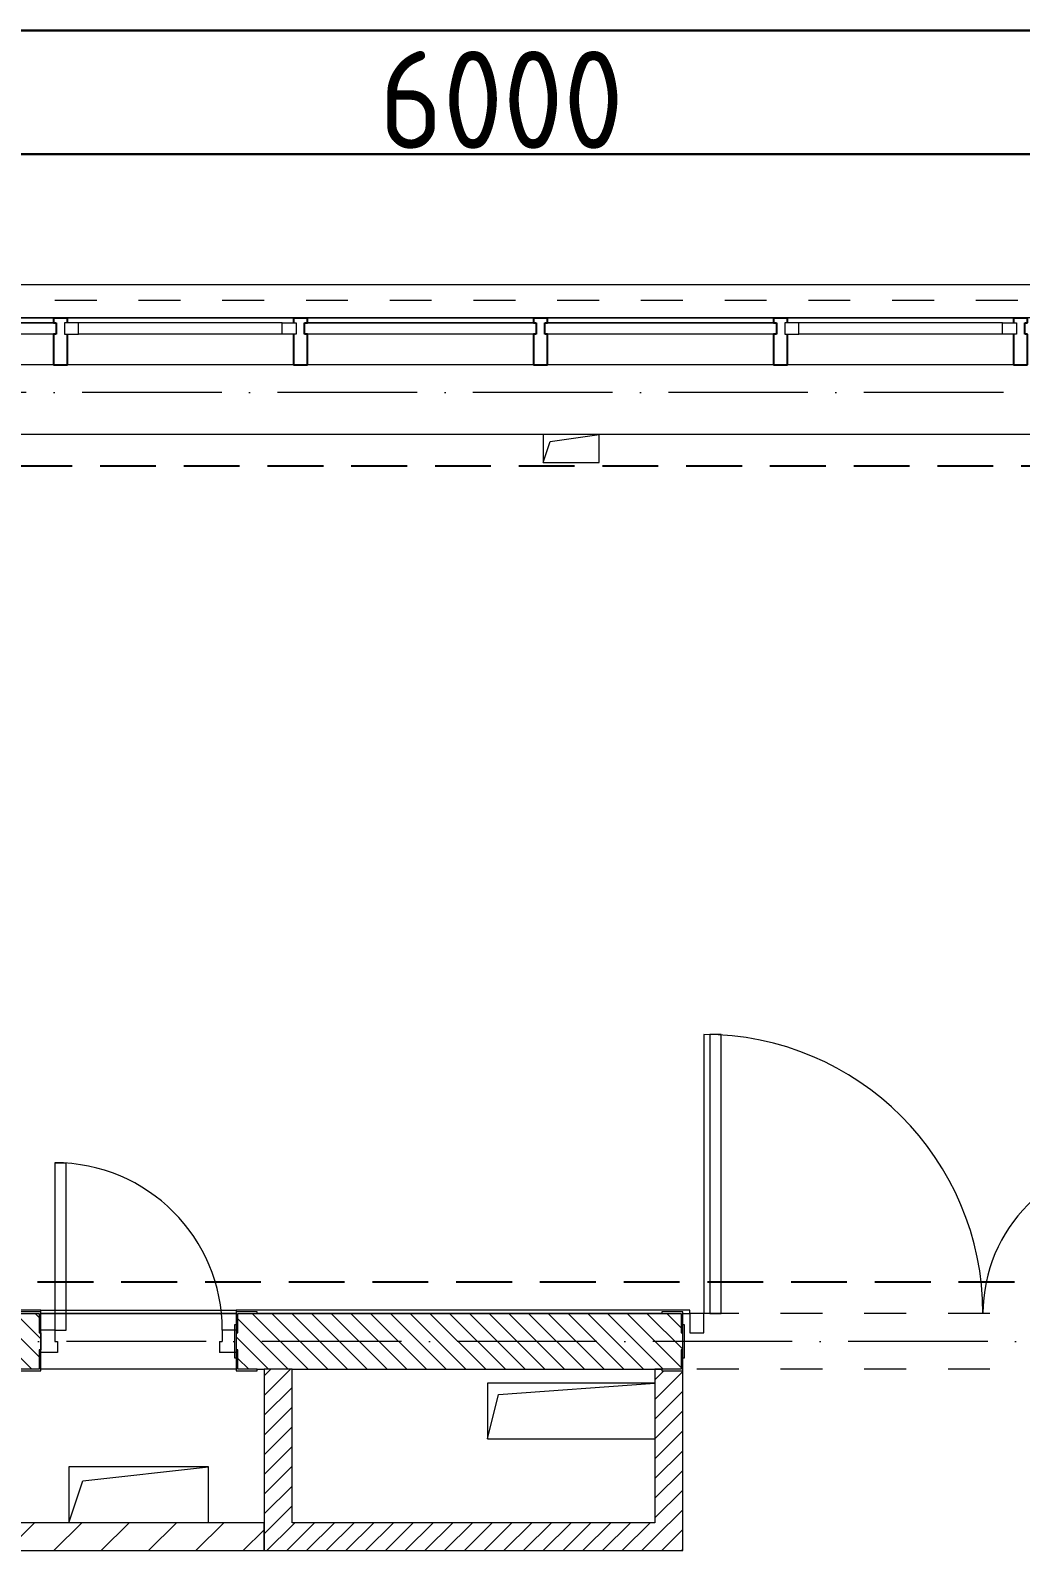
# Model space of a CAD drawing. Header units: millimetres. Extents: x -213536 to 1564669, y -45299 to 942238.
# Drawn here: x 238958 to 242506, y 219865 to 225314 of the extents above; entities that cross this region are included whole.
import ezdxf

# ---------------------------------------------------------------- set-up
doc = ezdxf.new("R2010")
doc.units = ezdxf.units.MM
for name, pattern in [('50_200_ШТРИХ_1Т_ш5_п1_п1_', [700, 500, -100, 0, -100]), ('Штрих короткий', [300, 150, -150]), ('Штриховая _2 мм - 1 мм_', [300, 200, -100])]:
    doc.linetypes.add(name, pattern=pattern)
for name, color, linetype, lineweight in [('0-1', 7, 'Continuous', 5), ('0-2', 7, 'Continuous', 9), ('Двери', 7, 'Continuous', 9), ('Импосты витража', 7, 'Continuous', 9), ('Импосты витража-1', 7, 'Continuous', 25), ('Каркас_Импост', 7, 'Continuous', 13), ('Каркас_Импост-1', 7, 'Continuous', 9), ('Обобщенные модели', 7, 'Continuous', 9), ('Общие ребра', 7, 'Continuous', 9), ('Окна', 7, 'Continuous', 9), ('Оси-2', 7, '50_200_ШТРИХ_1Т_ш5_п1_п1_', 9), ('Остекление-1', 7, 'Continuous', 9), ('Открывание-1', 7, 'Continuous', 9), ('Панель', 7, 'Continuous', 13), ('Перемычка-1', 7, 'Штрих короткий', 9), ('Размеры', 7, 'Continuous', 15), ('Стены', 7, 'Continuous', 9), ('Стены-1', 7, 'Continuous', 13), ('Штриховка разреза-1', 7, 'Continuous', 9), ('Элементы узлов', 7, 'Continuous', 9)]:
    doc.layers.add(name, color=color, linetype=linetype, lineweight=lineweight)
doc.layers.add('СТ-1_1', color=7, linetype='Штриховая _2 мм - 1 мм_', lineweight=90, true_color=0x888888)
doc.layers.get('0-2').off()
doc.styles.add('СПДС', font='isocpeur.ttf', dxfattribs={"width": 0.9})
doc.dimstyles.new('Размера А3', dxfattribs={"dimtxt": 200, "dimasz": 100, "dimexe": 70, "dimexo": 100, "dimgap": 20, "dimtad": 1, "dimdec": 0, "dimrnd": 10, "dimzin": 0, "dimdsep": 46, "dimtxsty": 'СПДС', "dimblk": 'ARROWHEAD_6', "dimcen": 1, "dimclrd": 256, "dimclre": 256, "dimclrt": 256, "dimazin": 0, "dimtfac": 1, "dimtdec": 0, "dimtmove": 2, "dimatfit": 3, "dimfxl": 1, "dimtolj": 1, "dimtzin": 0, "dimarcsym": 0})
pattern_1 = [(45, (0, 0), (-35.35534, 35.35534), [])]

# ---------------------------------------------------------------- blocks, each defined once
blk = doc.blocks.new('Дверь_СКБ_1Ст_Внутренняя_ШЕР - СОШ_Д-1__Дв_700x1800h_Технический шкаф ЭОМ и СС_EI30-28320654-АИ2_02_План отделки стен 2-го этажа _Часть 2_')
at = {"layer": 'Каркас_Импост'}
for p, q in [((-287.5, 40), (-337.5, 40)), ((-337.5, 31), (-337.5, -31)), ((-287.5, 40), (-287.5, 0)), ((-287.5, 0), (-277.5, 0)), ((-277.5, 0), (-277.5, -40)), ((302.5, 0), (312.5, 0)), ((302.5, 0), (302.5, -40)), ((362.5, 40), (312.5, 40)), ((312.5, 40), (312.5, 0)), ((362.5, 40), (362.5, -40)), ((-277.5, -40), (-337.5, -40)), ((362.5, -40), (302.5, -40))]:
    blk.add_line(p, q, dxfattribs=at)
at = {"layer": 'Открывание-1'}
blk.add_arc((-287.5, 40), 600, 360, 90, dxfattribs=at)
at = {"layer": 'Панель'}
for p, q in [((-287.5, 640), (-247.5, 640)), ((-287.5, 640), (-287.5, 40)), ((-247.5, 40), (-247.5, 640)), ((-287.5, 40), (-247.5, 40))]:
    blk.add_line(p, q, dxfattribs=at)
blk = doc.blocks.new('Проем_Дверь_Прямоугольный - 1700х2400h_дверные проемы-28448549-АИ2_02_План отделки стен 2-го этажа _Часть 2_')
at = {"layer": 'Перемычка-1'}
for p, q in [((850, 100), (-850, 100)), ((850, -100), (-850, -100))]:
    blk.add_line(p, q, dxfattribs=at)
blk = doc.blocks.new('PNS_Панель прямоугольная2 - Нр_Стекло - 40мм-26243285-АИ2_02_План отделки стен 2-го этажа _Часть 2_')
at = {"layer": 'Каркас_Импост'}
for p, q in [((-415, 0), (-415, 40)), ((-415, 40), (-365, 40)), ((-365, 40), (-365, 0)), ((415, 40), (365, 40)), ((365, 40), (365, 0)), ((415, 0), (415, 40)), ((-365, 0), (-415, 0)), ((365, 0), (415, 0))]:
    blk.add_line(p, q, dxfattribs=at)
at = {"layer": 'Каркас_Импост-1'}
for p, q in [((-365, 40), (365, 40)), ((-365, 0), (365, 0))]:
    blk.add_line(p, q, dxfattribs=at)
blk = doc.blocks.new('PNS_Панель прямоугольная1 - Нр_Стекло - 40мм-25374207-АИ2_02_План отделки стен 2-го этажа _Часть 2_')
at = {"layer": 'Остекление-1'}
for p, q in [((-405, 40), (405, 40)), ((-415, 0), (415, 0)), ((405, 0), (-405, 0))]:
    blk.add_line(p, q, dxfattribs=at)
blk = doc.blocks.new('Прямоугольный импост - Импост структурный с накладкой - 150мм-25669421-АИ2_02_План отделки стен 2-го этажа _Часть 2_')
at = {"layer": 'Импосты витража'}
for p, q in [((75665, -100), (76475, -100)), ((75665, -267), (76475, -267))]:
    blk.add_line(p, q, dxfattribs=at)
blk = doc.blocks.new('Прямоугольный импост - Импост структурный с накладкой - 150мм-25647633-АИ2_02_План отделки стен 2-го этажа _Часть 2_')
at = {"layer": 'Импосты витража-1'}
for p, q in [((-25, 0), (-25, 17)), ((-25, 17), (25, 17)), ((-15, 0), (-25, 0)), ((-15, -40), (-15, 0)), ((25, 17), (25, 0)), ((-25, -150), (-25, -40)), ((-25, -40), (-15, -40)), ((25, -40), (25, -150)), ((25, -150), (-25, -150))]:
    blk.add_line(p, q, dxfattribs=at)
blk = doc.blocks.new('Прямоугольный импост - Импост структурный с накладкой - 150мм-V150-АИ2_02_План отделки стен 2-го этажа _Часть 2_')
at = {"layer": 'Импосты витража-1'}
for p, q in [((-25, 0), (-25, 17)), ((-25, 17), (25, 17)), ((25, 0), (15, 0)), ((15, 0), (15, -40)), ((25, 17), (25, 0)), ((-25, -150), (-25, -40)), ((15, -40), (25, -40)), ((25, -40), (25, -150)), ((25, -150), (-25, -150))]:
    blk.add_line(p, q, dxfattribs=at)
blk = doc.blocks.new('Прямоугольный импост - Импост структурный с накладкой - 150мм-25647644-АИ2_02_План отделки стен 2-го этажа _Часть 2_')
at = {"layer": 'Импосты витража-1'}
for p, q in [((-25, 0), (-25, 17)), ((-25, 17), (25, 17)), ((-15, 0), (-25, 0)), ((-15, -40), (-15, 0)), ((25, 0), (15, 0)), ((15, 0), (15, -40)), ((25, 17), (25, 0)), ((-25, -150), (-25, -40)), ((-25, -40), (-15, -40)), ((15, -40), (25, -40)), ((25, -40), (25, -150)), ((25, -150), (-25, -150))]:
    blk.add_line(p, q, dxfattribs=at)
blk = doc.blocks.new('Проем_Дверь_Прямоугольный - 5500х2700h_оконные проемы-30617494-АИ2_02_План отделки стен 2-го этажа _Часть 2_')
at = {"layer": 'Перемычка-1'}
for p, q in [((2750, 115), (-2750, 115)), ((2750, -115), (-2750, -115))]:
    blk.add_line(p, q, dxfattribs=at)
blk = doc.blocks.new('Дверь_Витражная_СКБ_2Ст2 - ДВВ_ДАО_СОШ_Классы-V176-АИ2_02_План отделки стен 2-го этажа _Часть 2_')
at = {"layer": 'Двери'}
for p, q in [((-775, 1035), (-775, 35)), ((775, 585), (775, 35))]:
    blk.add_line(p, q, dxfattribs=at)
for centre, radius, start, end in [((-775, 35), 1000, 360, 90), ((775, 35), 550, 90, 180)]:
    blk.add_arc(centre, radius, start, end, dxfattribs=at)
at = {"layer": 'Элементы узлов'}
for p, q in [((-713, 1035), (-753, 1035)), ((-753, 1035), (-753, 35)), ((-713, 35), (-713, 1035)), ((775, 585), (735, 585)), ((735, 585), (735, 35)), ((775, 35), (775, 585)), ((-825, 35), (-825, -35)), ((-775, 35), (-825, 35)), ((-775, 35), (-825, 35)), ((-825, 35), (-825, -35)), ((-775, -35), (-775, 35)), ((-775, -35), (-775, 35)), ((-753, 35), (-713, 35)), ((735, 35), (775, 35)), ((775, -35), (775, 35)), ((775, 35), (825, 35)), ((775, 35), (775, -35)), ((825, 35), (775, 35)), ((825, 35), (825, -35)), ((825, -35), (825, 35)), ((-825, -35), (-775, -35)), ((-825, -35), (-775, -35)), ((825, -35), (775, -35)), ((775, -35), (825, -35))]:
    blk.add_line(p, q, dxfattribs=at)
blk = doc.blocks.new('Фахверк_СКБ_Уголок - 200_3960_зеркало-28268689-АИ2_02_План отделки стен 2-го этажа _Часть 2_')
at = {"layer": 'Обобщенные модели'}
for p, q in [((200, 156), (125, 156)), ((125, 156), (125, 81)), ((131, 81), (131, 150)), ((131, 150), (200, 150)), ((200, 150), (200, 156)), ((125, 81), (131, 81)), ((131, 19), (125, 19)), ((125, 19), (125, -56)), ((131, -50), (131, 19)), ((200, -50), (131, -50)), ((200, -56), (200, -50)), ((125, -56), (200, -56))]:
    blk.add_line(p, q, dxfattribs=at)
blk = doc.blocks.new('154_Стойка_СКБ_Уголок - СМ-2180_200-28268025-АИ2_02_План отделки стен 2-го этажа _Часть 2_')
at = {"layer": 'Обобщенные модели'}
for p, q in [((125, 156), (125, 81)), ((200, 156), (125, 156)), ((131, 81), (131, 150)), ((131, 150), (200, 150)), ((200, 150), (200, 156)), ((125, 81), (131, 81)), ((131, 19), (125, 19)), ((125, 19), (125, -56)), ((131, -50), (131, 19)), ((200, -50), (131, -50)), ((200, -56), (200, -50)), ((125, -56), (200, -56))]:
    blk.add_line(p, q, dxfattribs=at)
blk = doc.blocks.new('Стойка_Влож_Полоса боковая - Полоса-28213942-АИ2_02_План отделки стен 2-го этажа _Часть 2_')
at = {"layer": 'Обобщенные модели'}
for p, q in [((-5, 60), (0, 60)), ((-5, -60), (-5, 60)), ((0, 31), (0, -31)), ((0, -60), (-5, -60))]:
    blk.add_line(p, q, dxfattribs=at)
blk = doc.blocks.new('154_Стойка_СКБ_Уголок - СМ-2480_200-28346303-АИ2_02_План отделки стен 2-го этажа _Часть 2_')
at = {"layer": 'Обобщенные модели'}
for p, q in [((125, 156), (125, 81)), ((200, 156), (125, 156)), ((131, 81), (131, 150)), ((131, 150), (200, 150)), ((200, 150), (200, 156)), ((125, 81), (131, 81)), ((131, 19), (125, 19)), ((125, 19), (125, -56)), ((131, -50), (131, 19)), ((200, -50), (131, -50)), ((200, -56), (200, -50)), ((125, -56), (200, -56))]:
    blk.add_line(p, q, dxfattribs=at)
blk = doc.blocks.new('AR_Отверстие прямоугольное _в плите_ - AR_Отверстие прямоугольное _в плите_-V189-АИ2_02_План отделки стен 2-го этажа _Часть 2_')
at = {"layer": 'Обобщенные модели'}
for p, q in [((250, 100), (-250, 100)), ((-250, 100), (-250, -100)), ((-200, 50), (250, 100)), ((250, -100), (250, 100)), ((-250, -100), (-200, 50))]:
    blk.add_line(p, q, dxfattribs=at)
blk = doc.blocks.new('AR_Отверстие прямоугольное _в плите_ - AR_Отверстие прямоугольное _в плите_-V200-АИ2_02_План отделки стен 2-го этажа _Часть 2_')
at = {"layer": 'Обобщенные модели'}
for p, q in [((300, 100), (-300, 100)), ((-300, 100), (-300, -100)), ((-300, -100), (-260, 60)), ((-260, 60), (300, 100)), ((-300, -100), (300, -100))]:
    blk.add_line(p, q, dxfattribs=at)
blk = doc.blocks.new('AR_Отверстие прямоугольное _в плите_ - AR_Отверстие прямоугольное _в плите_-V216-АИ2_02_План отделки стен 2-го этажа _Часть 2_')
at = {"layer": 'Обобщенные модели'}
for p, q in [((-100, 50), (-100, -50)), ((-100, -50), (-75, 25)), ((-75, 25), (100, 50)), ((100, -50), (100, 50)), ((-100, -50), (100, -50))]:
    blk.add_line(p, q, dxfattribs=at)
blk = doc.blocks.new('Отлив_СКБ - Отлив витража_120_НВФ-31885513-АИ2_02_План отделки стен 2-го этажа _Часть 2_')
at = {"layer": 'Окна'}
for p, q in [((7800, 120), (0, 120)), ((50, 2), (7750, 2))]:
    blk.add_line(p, q, dxfattribs=at)
blk = doc.blocks.new('0125-Р-ОО-Ш2-АР-о_23_10_2024_rvt-1-АИ2_02_План отделки стен 2-го этажа _Часть 2_')
at = {"layer": 'Штриховка разреза-1'}
h = blk.add_hatch(dxfattribs=at)
h.set_pattern_fill('FP_2', color=256, style=0, pattern_type=2)
h.set_pattern_definition([(135, (0, 0), (-35.35534, -35.35534), [])])
h.paths.add_polyline_path([(36825, 7700), (37150, 7700), (37150, 7900), (36756, 7900), (36756, 7831), (36750, 7831), (36750, 7769), (36756, 7769), (36756, 7700)], flags=0)
h.paths.add_polyline_path([(35044, 7700), (35044, 7769), (35050, 7769), (35050, 7831), (35044, 7831), (35044, 7900), (33456, 7900), (33456, 7831), (33450, 7831), (33450, 7769), (33456, 7769), (33456, 7700), (34975, 7700)], flags=0)
h.paths.add_polyline_path([(32744, 7700), (32744, 7769), (32750, 7769), (32750, 7831), (32744, 7831), (32744, 7900), (32456, 7900), (32456, 7831), (32450, 7831), (32450, 7769), (32456, 7769), (32456, 7700), (32675, 7700)], flags=0)
h.paths.add_polyline_path([(31675, 7700), (31744, 7700), (31744, 7769), (31750, 7769), (31750, 7831), (31744, 7831), (31744, 7900), (31650, 7900), (31650, 7700)], flags=0)
h = blk.add_hatch(dxfattribs=at)
h.set_pattern_fill('FP_92', color=256, style=0, pattern_type=2)
h.set_pattern_definition(pattern_1)
h.paths.add_polyline_path([(33650, 7050), (33650, 7700), (33550, 7700), (33550, 7050)], flags=0)
h = blk.add_hatch(dxfattribs=at)
h.set_pattern_fill('FP_92', color=256, style=0, pattern_type=2)
h.set_pattern_definition(pattern_1)
h.paths.add_polyline_path([(35050, 7050), (35048.9, 7694), (34975, 7694), (34975, 7700), (34950, 7700), (34950, 7050)], flags=0)
h = blk.add_hatch(dxfattribs=at)
h.set_pattern_fill('FP_3', color=256, style=0, pattern_type=2)
h.set_pattern_definition([(45, (0, 0), (-84.8528, 84.8528), [])])
h.paths.add_polyline_path([(33234.9, 7050), (33550, 7050), (33550, 7150), (31150, 7150), (31150, 7050), (31370.9, 7050)], flags=0)
h = blk.add_hatch(dxfattribs=at)
h.set_pattern_fill('FP_92', color=256, style=0, pattern_type=2)
h.set_pattern_definition(pattern_1)
h.paths.add_polyline_path([(34950, 7050), (34950, 7150), (33650, 7150), (33650, 7050)], flags=0)
at = {"layer": 'Общие ребра'}
blk.add_line((33650, 7700), (33550, 7700), dxfattribs=at)
at = {"layer": 'Стены'}
for p, q in [((37150, 11050), (31650, 11050)), ((32750, 7900), (33450, 7900)), ((33450, 7700), (32750, 7700))]:
    blk.add_line(p, q, dxfattribs=at)
at = {"layer": 'Стены-1'}
for p, q in [((34975, 7900), (33525, 7900)), ((32750, 7769), (32750, 7831)), ((33525, 7700), (33550, 7700)), ((33550, 7700), (33550, 7050)), ((33650, 7700), (34975, 7700)), ((33650, 7150), (33650, 7700)), ((34975, 7700), (34950, 7700)), ((34950, 7700), (34950, 7150)), ((35050, 7050), (35050, 7694)), ((33550, 7150), (32650, 7150)), ((33550, 7050), (33550, 7150)), ((34950, 7150), (33650, 7150)), ((31150, 7050), (33550, 7050)), ((33550, 7050), (33650, 7050)), ((33650, 7050), (34950, 7050)), ((34950, 7050), (35050, 7050))]:
    blk.add_line(p, q, dxfattribs=at)
at = {"layer": '0-2'}
for name, p in [('Отлив_СКБ - Отлив витража_120_НВФ-31885513-АИ2_02_План отделки стен 2-го этажа _Часть 2_', (29350, 11467)), ('Проем_Дверь_Прямоугольный - 5500х2700h_оконные проемы-30617494-АИ2_02_План отделки стен 2-го этажа _Часть 2_', (34400, 11415)), ('AR_Отверстие прямоугольное _в плите_ - AR_Отверстие прямоугольное _в плите_-V216-АИ2_02_План отделки стен 2-го этажа _Часть 2_', (34650, 11000)), ('Дверь_Витражная_СКБ_2Ст2 - ДВВ_ДАО_СОШ_Классы-V176-АИ2_02_План отделки стен 2-го этажа _Часть 2_', (35900, 7865)), ('Дверь_СКБ_1Ст_Внутренняя_ШЕР - СОШ_Д-1__Дв_700x1800h_Технический шкаф ЭОМ и СС_EI30-28320654-АИ2_02_План отделки стен 2-го этажа _Часть 2_', (33087.5, 7800)), ('154_Стойка_СКБ_Уголок - СМ-2180_200-28268025-АИ2_02_План отделки стен 2-го этажа _Часть 2_', (33325, 7750)), ('Стойка_Влож_Полоса боковая - Полоса-28213942-АИ2_02_План отделки стен 2-го этажа _Часть 2_', (33450, 7800)), ('Проем_Дверь_Прямоугольный - 1700х2400h_дверные проемы-28448549-АИ2_02_План отделки стен 2-го этажа _Часть 2_', (35900, 7800)), ('AR_Отверстие прямоугольное _в плите_ - AR_Отверстие прямоугольное _в плите_-V200-АИ2_02_План отделки стен 2-го этажа _Часть 2_', (34650, 7550)), ('AR_Отверстие прямоугольное _в плите_ - AR_Отверстие прямоугольное _в плите_-V189-АИ2_02_План отделки стен 2-го этажа _Часть 2_', (33100, 7250))]:
    blk.add_blockref(name, p, dxfattribs=at)
at = {"layer": '0-2', "rotation": 180}
for name, p in [('PNS_Панель прямоугольная1 - Нр_Стекло - 40мм-25374207-АИ2_02_План отделки стен 2-го этажа _Часть 2_', (32390, 11450)), ('Прямоугольный импост - Импост структурный с накладкой - 150мм-25669421-АИ2_02_План отделки стен 2-го этажа _Часть 2_', (108460, 11200)), ('PNS_Панель прямоугольная2 - Нр_Стекло - 40мм-26243285-АИ2_02_План отделки стен 2-го этажа _Часть 2_', (33250, 11450)), ('Прямоугольный импост - Импост структурный с накладкой - 150мм-25669421-АИ2_02_План отделки стен 2-го этажа _Часть 2_', (109320, 11200)), ('PNS_Панель прямоугольная1 - Нр_Стекло - 40мм-25374207-АИ2_02_План отделки стен 2-го этажа _Часть 2_', (34110, 11450)), ('Прямоугольный импост - Импост структурный с накладкой - 150мм-25669421-АИ2_02_План отделки стен 2-го этажа _Часть 2_', (110180, 11200)), ('PNS_Панель прямоугольная1 - Нр_Стекло - 40мм-25374207-АИ2_02_План отделки стен 2-го этажа _Часть 2_', (34970, 11450)), ('Прямоугольный импост - Импост структурный с накладкой - 150мм-25669421-АИ2_02_План отделки стен 2-го этажа _Часть 2_', (111040, 11200)), ('PNS_Панель прямоугольная2 - Нр_Стекло - 40мм-26243285-АИ2_02_План отделки стен 2-го этажа _Часть 2_', (35830, 11450)), ('Прямоугольный импост - Импост структурный с накладкой - 150мм-25669421-АИ2_02_План отделки стен 2-го этажа _Часть 2_', (111900, 11200)), ('Фахверк_СКБ_Уголок - 200_3960_зеркало-28268689-АИ2_02_План отделки стен 2-го этажа _Часть 2_', (32875, 7850)), ('154_Стойка_СКБ_Уголок - СМ-2480_200-28346303-АИ2_02_План отделки стен 2-го этажа _Часть 2_', (35175, 7850)), ('Стойка_Влож_Полоса боковая - Полоса-28213942-АИ2_02_План отделки стен 2-го этажа _Часть 2_', (35050, 7800))]:
    blk.add_blockref(name, p, dxfattribs=at)
at = {"layer": '0-2', "extrusion": (0, 0, -1)}
for name, p in [('Прямоугольный импост - Импост структурный с накладкой - 150мм-V150-АИ2_02_План отделки стен 2-го этажа _Часть 2_', (-32820, 11450)), ('Прямоугольный импост - Импост структурный с накладкой - 150мм-25647633-АИ2_02_План отделки стен 2-го этажа _Часть 2_', (-33680, 11450)), ('Прямоугольный импост - Импост структурный с накладкой - 150мм-25647644-АИ2_02_План отделки стен 2-го этажа _Часть 2_', (-34540, 11450)), ('Прямоугольный импост - Импост структурный с накладкой - 150мм-V150-АИ2_02_План отделки стен 2-го этажа _Часть 2_', (-35400, 11450)), ('Прямоугольный импост - Импост структурный с накладкой - 150мм-25647633-АИ2_02_План отделки стен 2-го этажа _Часть 2_', (-36260, 11450))]:
    blk.add_blockref(name, p, dxfattribs=at)
blk = doc.blocks.new('ARROWHEAD_6')
at = {"color": 0, "linetype": 'Continuous'}
for p, q in [((0, 0), (-1, 0)), ((-0.5, -0.5), (0.5, 0.5))]:
    blk.add_line(p, q, dxfattribs=at)
blk = doc.blocks.new('*D3074')
at = {"layer": 'Defpoints', "color": 0, "transparency": 16777216}
for p in [(237645.6, 224975.8), (243645.6, 224975.8), (243645.6, 224869.7)]:
    blk.add_point(p, dxfattribs=at)
at = {"layer": 'Размеры', "lineweight": -2, "transparency": 16777216}
for p, q in [((237645.6, 224875.8), (237645.6, 224799.7)), ((237745.6, 224869.7), (243545.6, 224869.7)), ((243645.6, 224875.8), (243645.6, 224799.7))]:
    blk.add_line(p, q, dxfattribs=at)
at = {"layer": 'Размеры', "lineweight": -2, "transparency": 16777216, "xscale": 100, "yscale": 100, "zscale": 100, "rotation": 180}
blk.add_blockref('ARROWHEAD_6', (237645.6, 224869.7), dxfattribs=at)
at = {"layer": 'Размеры', "lineweight": -2, "transparency": 16777216, "xscale": 100, "yscale": 100, "zscale": 100}
blk.add_blockref('ARROWHEAD_6', (243645.6, 224869.7), dxfattribs=at)
at = {"layer": 'Размеры', "lineweight": 25, "transparency": 16777216, "insert": (240645.6, 225064.7), "char_height": 350, "width": 2.488, "attachment_point": 5, "style": 'СПДС'}
blk.add_mtext('\\A1;6000', dxfattribs=at)
blk = doc.blocks.new('*D3086')
at = {"layer": 'Defpoints', "color": 0, "transparency": 16777216}
for p in [(234645.6, 225419.6), (280745.6, 225313.5), (280745.6, 224279.9)]:
    blk.add_point(p, dxfattribs=at)
at = {"layer": 'Размеры', "lineweight": -2, "transparency": 16777216}
for p, q in [((280745.6, 224379.9), (280745.6, 225383.5)), ((234645.6, 225319.6), (234645.6, 225243.5)), ((234745.6, 225313.5), (280645.6, 225313.5))]:
    blk.add_line(p, q, dxfattribs=at)
at = {"layer": 'Размеры', "lineweight": -2, "transparency": 16777216, "xscale": 100, "yscale": 100, "zscale": 100, "rotation": 180}
blk.add_blockref('ARROWHEAD_6', (234645.6, 225313.5), dxfattribs=at)
at = {"layer": 'Размеры', "lineweight": -2, "transparency": 16777216, "xscale": 100, "yscale": 100, "zscale": 100}
blk.add_blockref('ARROWHEAD_6', (280745.6, 225313.5), dxfattribs=at)
at = {"layer": 'Размеры', "lineweight": 25, "transparency": 16777216, "insert": (257695.6, 225508.5), "char_height": 350, "width": 2.997, "attachment_point": 5, "style": 'СПДС'}
blk.add_mtext('\\A1;46100', dxfattribs=at)
blk = doc.blocks.new('Оси1')
at = {"layer": 'Оси-2'}
for p, q in [((312453.9, 224015.2), (203926.8, 224015.2)), ((297695.6, 220615.2), (203926.8, 220615.2))]:
    blk.add_line(p, q, dxfattribs=at)
at = {"layer": 'Размеры', "lineweight": 25}
for base, p1, p2, picture, middle in [((280745.6, 225313.5), (234645.6, 225419.6), (280745.6, 224279.9), '*D3086', (257695.6, 225508.5)), ((243645.6, 224869.7), (237645.6, 224975.8), (243645.6, 224975.8), '*D3074', (240645.6, 225064.7))]:
    dim = blk.add_linear_dim(base=base, p1=p1, p2=p2, dimstyle='Размера А3', override={"dimtxt": 350}, dxfattribs=at)
    dim.commit()
    dim.dimension.update_dxf_attribs({"geometry": picture, "text_midpoint": middle})

msp = doc.modelspace()

# ---------------------------------------------------------------- linework, layer by layer
at = {"layer": 'СТ-1_1', "lineweight": 25}
for p, q in [((238007.6, 223753.2), (243283.6, 223753.2)), ((246983.6, 220827.2), (230583.6, 220827.2))]:
    msp.add_line(p, q, dxfattribs=at)
at = {"layer": 'Стены'}
for p, q in [((238995.6, 220727.2), (239695.6, 220727.2)), ((239695.6, 220715.2), (238995.6, 220715.2))]:
    msp.add_line(p, q, dxfattribs=at)
at = {"layer": 'Стены-1'}
for p, q in [((238995.6, 220727.2), (238695.6, 220727.2)), ((238995.6, 220721.2), (238995.6, 220727.2)), ((241320.6, 220727.2), (239695.6, 220727.2)), ((239695.6, 220727.2), (239695.6, 220721.2)), ((239770.6, 220715.2), (241220.6, 220715.2)), ((241295.6, 220715.2), (241320.6, 220715.2)), ((241320.6, 220715.2), (241320.6, 220727.2))]:
    msp.add_line(p, q, dxfattribs=at)

# ---------------------------------------------------------------- block references
at = {"color": 2, "lineweight": 30}
msp.add_blockref('Оси1', (0, 0), dxfattribs=at)
at = {"layer": '0-1'}
msp.add_blockref('0125-Р-ОО-Ш2-АР-о_23_10_2024_rvt-1-АИ2_02_План отделки стен 2-го этажа _Часть 2_', (206245.6, 212815.2), dxfattribs=at)

doc.saveas('drawing.dxf')
